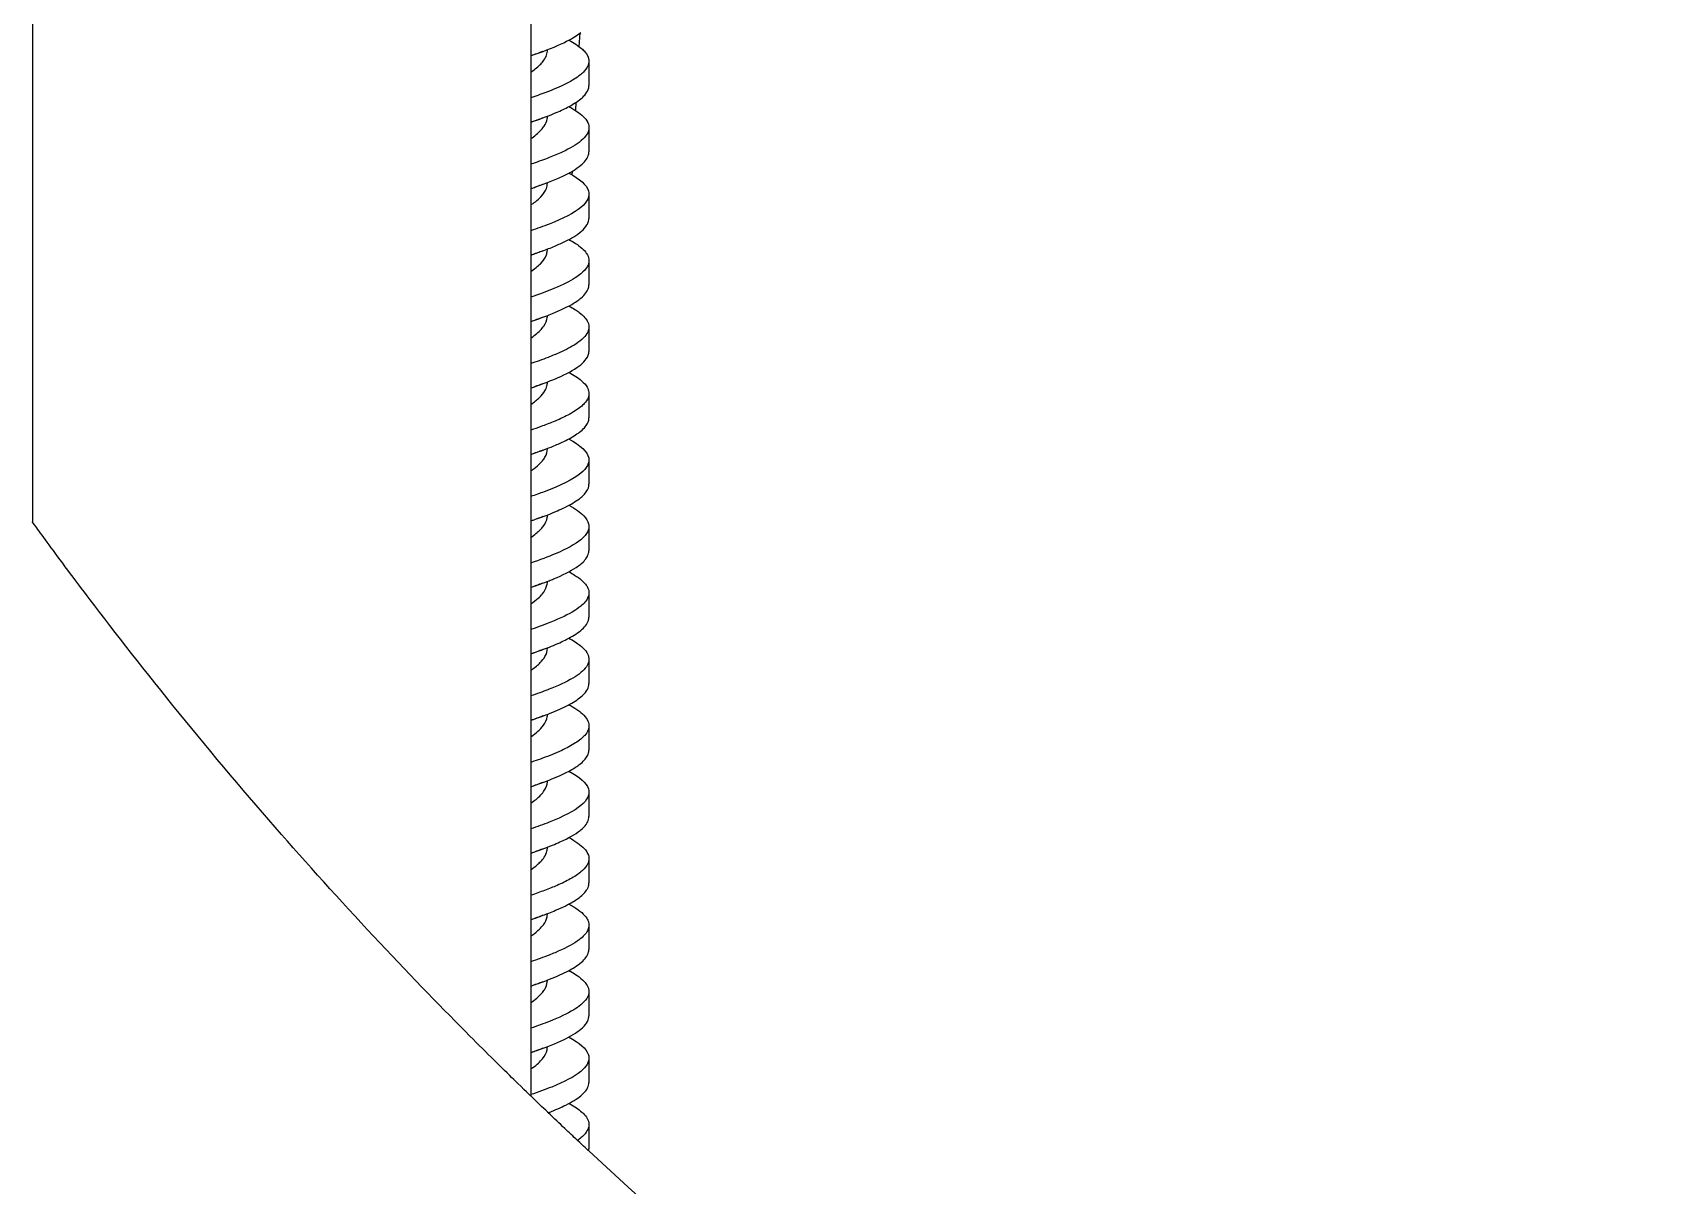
# Model space of a CAD drawing. Header units: millimetres. Extents: x 129 to 6329, y 33 to 3553.
# Drawn here: x 5298.2 to 5493.2, y 818.6 to 957.4 of the extents above; entities that cross this region are included whole.
import ezdxf

# ---------------------------------------------------------------- set-up
doc = ezdxf.new("R2010")
doc.units = ezdxf.units.MM
doc.layers.add('vistasIsometricas', color=255, linetype='Continuous')

msp = doc.modelspace()

# ---------------------------------------------------------------- linework, layer by layer
at = {"layer": 'vistasIsometricas', "extrusion": (0, 1, 0)}
for p, q in [((5298.236, 1292.299), (5298.236, 898.523)), ((5358.236, 1292.299), (5358.236, 829.409)), ((5364.08, 955.724), (5364.171, 957.375)), ((5360.236, 955.318), (5360.236, 955.358)), ((5365.236, 953.978), (5365.236, 951.05)), ((5363.652, 948.025), (5363.708, 949.04)), ((5360.236, 947.318), (5360.236, 947.358)), ((5365.236, 945.978), (5365.236, 943.05)), ((5363.416, 943.782), (5363.416, 943.782)), ((5363.222, 940.29), (5363.248, 940.753)), ((5360.236, 939.318), (5360.236, 939.358)), ((5365.236, 937.978), (5365.236, 935.05)), ((5360.236, 931.318), (5360.236, 931.358)), ((5365.236, 929.978), (5365.236, 927.05)), ((5362.499, 927.274), (5362.499, 927.274)), ((5360.236, 923.318), (5360.236, 923.358)), ((5365.236, 921.978), (5365.236, 919.05)), ((5360.236, 915.318), (5360.236, 915.358)), ((5365.236, 913.978), (5365.236, 911.05)), ((5361.586, 910.843), (5361.586, 910.843)), ((5360.236, 907.318), (5360.236, 907.358)), ((5365.236, 905.978), (5365.236, 903.05)), ((5361.131, 902.646), (5361.131, 902.646)), ((5360.236, 899.318), (5360.236, 899.358)), ((5365.236, 897.965), (5365.236, 895.05)), ((5360.236, 891.318), (5360.236, 891.358)), ((5365.236, 889.978), (5365.236, 887.05)), ((5360.236, 883.318), (5360.236, 883.358)), ((5365.236, 881.978), (5365.236, 879.05)), ((5359.768, 878.109), (5359.768, 878.109)), ((5360.236, 875.318), (5360.236, 875.358)), ((5365.236, 873.978), (5365.236, 871.05)), ((5360.236, 867.318), (5360.236, 867.358)), ((5365.236, 865.978), (5365.236, 863.05)), ((5360.236, 859.318), (5360.236, 859.358)), ((5365.236, 857.978), (5365.236, 855.05)), ((5360.236, 851.318), (5360.236, 851.358)), ((5365.236, 849.978), (5365.236, 847.05)), ((5360.236, 843.318), (5360.236, 843.358)), ((5365.236, 841.978), (5365.236, 839.05)), ((5360.236, 835.318), (5360.236, 835.358)), ((5365.236, 833.978), (5365.236, 831.05)), ((5365.236, 825.966), (5365.236, 823.05))]:
    msp.add_line(p, q, dxfattribs=at)
at = {"layer": 'vistasIsometricas', "extrusion": (-2e-16, 0, -1)}
msp.add_arc((-5718.436, 1202.709), 518.746, 226.12532, 312.91548, dxfattribs=at)
at = {"layer": 'vistasIsometricas'}
for points, knots in [([(5358.236, 954.641), (5358.585, 954.758), (5358.925, 954.876), (5359.255, 954.994), (5360.522, 955.447), (5361.641, 955.908), (5362.555, 956.374), (5363.248, 956.728), (5363.822, 957.085), (5364.259, 957.446)], [0.1953938819, 0.1953938819, 0.1953938819, 0.1953938819, 0.1956478944, 0.1956478944, 0.1956478944, 0.1966240007, 0.1966240007, 0.1966240007, 0.1973636948, 0.1973636948, 0.1973636948, 0.1973636948]), ([(5362.822, 956.514), (5363.447, 956.179), (5363.956, 955.845), (5364.498, 955.376), (5364.633, 955.243), (5365.046, 954.762), (5365.209, 954.416), (5365.24, 953.969), (5365.235, 953.87), (5365.166, 953.433), (5364.981, 953.096), (5364.537, 952.616), (5364.383, 952.474), (5363.777, 951.985), (5363.215, 951.638), (5362.33, 951.188), (5362.118, 951.086), (5361.149, 950.638), (5360.29, 950.294), (5359.024, 949.839), (5358.706, 949.728), (5358.331, 949.601), (5358.284, 949.585), (5358.236, 949.569)], [19.04442261, 19.04442261, 19.04442261, 19.04442261, 19.14592345, 19.14592345, 19.18633794, 19.18633794, 19.29154353, 19.29154353, 19.32160992, 19.32160992, 19.42396682, 19.42396682, 19.46694003, 19.46694003, 19.57225482, 19.57225482, 19.60333069, 19.60333069, 19.70786702, 19.70786702, 19.74143172, 19.74143172, 19.74631495, 19.74631495, 19.74631495, 19.74631495]), ([(5358.236, 952.651), (5358.255, 952.665), (5358.275, 952.678), (5358.527, 952.852), (5358.739, 953.013), (5359.303, 953.483), (5359.598, 953.792), (5359.954, 954.307), (5360.061, 954.511), (5360.201, 954.917), (5360.236, 955.117), (5360.236, 955.318)], [-9.42030242, -9.42030242, -9.42030242, -9.42030242, -9.41717316, -9.41717316, -9.37980014, -9.37980014, -9.30770037, -9.30770037, -9.26005741, -9.26005741, -9.21333709, -9.21333709, -9.21333709, -9.21333709]), ([(5358.236, 946.641), (5358.352, 946.68), (5358.467, 946.719), (5359.587, 947.103), (5360.5, 947.447), (5361.591, 947.915), (5361.863, 948.037), (5362.375, 948.281), (5362.615, 948.403), (5363.491, 948.874), (5364.016, 949.223), (5364.568, 949.718), (5364.705, 949.862), (5365.022, 950.26), (5365.151, 950.514), (5365.226, 950.862), (5365.236, 950.956), (5365.236, 951.05)], [1.33852296, 1.33852296, 1.33852296, 1.33852296, 1.35035253, 1.35035253, 1.45493834, 1.45493834, 1.49213374, 1.49213374, 1.52890846, 1.52890846, 1.63502712, 1.63502712, 1.67867703, 1.67867703, 1.75571507, 1.75571507, 1.78413961, 1.78413961, 1.78413961, 1.78413961]), ([(5362.822, 948.514), (5362.901, 948.472), (5362.978, 948.43), (5363.053, 948.388), (5363.766, 947.986), (5364.314, 947.585), (5364.681, 947.184), (5364.926, 946.916), (5365.091, 946.649), (5365.173, 946.381), (5365.233, 946.188), (5365.25, 945.995), (5365.224, 945.803), (5365.162, 945.342), (5364.855, 944.882), (5364.314, 944.421), (5364.296, 944.406), (5364.278, 944.39), (5364.259, 944.375)], [0.8109896743, 0.8109896743, 0.8109896743, 0.8109896743, 0.8110808242, 0.8110808242, 0.8110808242, 0.8119476711, 0.8119476711, 0.8119476711, 0.8125259122, 0.8125259122, 0.8125259122, 0.812942565, 0.812942565, 0.812942565, 0.8139374375, 0.8139374375, 0.8139374375, 0.8139710002, 0.8139710002, 0.8139710002, 0.8139710002]), ([(5358.236, 944.651), (5358.291, 944.689), (5358.346, 944.727), (5358.864, 945.095), (5359.245, 945.424), (5359.657, 945.889), (5359.761, 946.023), (5360.044, 946.451), (5360.166, 946.744), (5360.228, 947.13), (5360.236, 947.224), (5360.236, 947.318)], [-11.28816067, -11.28816067, -11.28816067, -11.28816067, -11.27935695, -11.27935695, -11.2025931, -11.2025931, -11.17118136, -11.17118136, -11.10301877, -11.10301877, -11.08119494, -11.08119494, -11.08119494, -11.08119494]), ([(5364.259, 944.375), (5363.721, 943.93), (5362.966, 943.485), (5362.019, 943.04), (5361.542, 942.816), (5361.017, 942.593), (5360.448, 942.369), (5359.847, 942.133), (5359.197, 941.896), (5358.504, 941.66), (5358.415, 941.63), (5358.326, 941.599), (5358.236, 941.569)], [0.8139710002, 0.8139710002, 0.8139710002, 0.8139710002, 0.8149323099, 0.8149323099, 0.8149323099, 0.8154160884, 0.8154160884, 0.8154160884, 0.8159272069, 0.8159272069, 0.8159272069, 0.8159926562, 0.8159926562, 0.8159926562, 0.8159926562]), ([(5364.259, 941.446), (5364.728, 941.835), (5365.032, 942.223), (5365.162, 942.612), (5365.211, 942.758), (5365.236, 942.904), (5365.236, 943.05)], [0.1840256609, 0.1840256609, 0.1840256609, 0.1840256609, 0.1848644355, 0.1848644355, 0.1848644355, 0.1851792097, 0.1851792097, 0.1851792097, 0.1851792097]), ([(5358.236, 938.641), (5358.431, 938.707), (5358.624, 938.772), (5360.071, 939.276), (5361.176, 939.711), (5363.009, 940.582), (5363.736, 941.013), (5364.259, 941.446)], [2.95994776, 2.95994776, 2.95994776, 2.95994776, 2.9798597, 2.9798597, 3.11255953, 3.11255953, 3.24376617, 3.24376617, 3.24376617, 3.24376617]), ([(5362.82, 940.514), (5364.142, 939.803), (5364.954, 939.092), (5365.174, 938.381), (5365.38, 937.713), (5365.067, 937.044), (5364.259, 936.375)], [0.8167700243, 0.8167700243, 0.8167700243, 0.8167700243, 0.8183062517, 0.8183062517, 0.8183062517, 0.8197513356, 0.8197513356, 0.8197513356, 0.8197513356]), ([(5358.236, 936.651), (5358.435, 936.787), (5358.62, 936.923), (5359.046, 937.261), (5359.268, 937.463), (5359.765, 937.995), (5359.983, 938.324), (5360.193, 938.875), (5360.236, 939.096), (5360.236, 939.318)], [-11.82983982, -11.82983982, -11.82983982, -11.82983982, -11.79818714, -11.79818714, -11.7511685, -11.7511685, -11.67444592, -11.67444592, -11.62285524, -11.62285524, -11.62285524, -11.62285524]), ([(5364.259, 936.375), (5363.451, 935.706), (5362.148, 935.037), (5360.448, 934.369), (5359.77, 934.103), (5359.027, 933.836), (5358.231, 933.569)], [0.8197513356, 0.8197513356, 0.8197513356, 0.8197513356, 0.8211964206, 0.8211964206, 0.8211964206, 0.8217729342, 0.8217729342, 0.8217729342, 0.8217729342]), ([(5358.236, 930.641), (5358.704, 930.798), (5359.154, 930.955), (5360.133, 931.314), (5360.648, 931.515), (5361.586, 931.91), (5362.011, 932.103), (5362.769, 932.48), (5363.104, 932.663), (5363.763, 933.065), (5364.07, 933.284), (5364.621, 933.755), (5364.845, 934.008), (5365.091, 934.415), (5365.157, 934.57), (5365.222, 934.833), (5365.236, 934.942), (5365.236, 935.05)], [1.33861332, 1.33861332, 1.33861332, 1.33861332, 1.38634405, 1.38634405, 1.44733829, 1.44733829, 1.5059417, 1.5059417, 1.56157694, 1.56157694, 1.62779586, 1.62779586, 1.70442029, 1.70442029, 1.75126386, 1.75126386, 1.78415922, 1.78415922, 1.78415922, 1.78415922]), ([(5362.822, 932.514), (5363.115, 932.357), (5363.384, 932.199), (5363.628, 932.041), (5364.213, 931.66), (5364.653, 931.274), (5364.923, 930.883), (5364.974, 930.809), (5365.019, 930.734), (5365.058, 930.659), (5365.294, 930.206), (5365.298, 929.746), (5365.048, 929.278), (5364.889, 928.98), (5364.626, 928.679), (5364.259, 928.375)], [0.8248633839, 0.8248633839, 0.8248633839, 0.8248633839, 0.8252103665, 0.8252103665, 0.8252103665, 0.8260415255, 0.8260415255, 0.8260415255, 0.8261992974, 0.8261992974, 0.8261992974, 0.8271560953, 0.8271560953, 0.8271560953, 0.8277658891, 0.8277658891, 0.8277658891, 0.8277658891]), ([(5358.236, 928.651), (5358.702, 928.969), (5359.091, 929.286), (5359.74, 929.957), (5359.979, 930.308), (5360.171, 930.817), (5360.209, 930.974), (5360.232, 931.193), (5360.236, 931.255), (5360.236, 931.318)], [-12.53311076, -12.53311076, -12.53311076, -12.53311076, -12.45911576, -12.45911576, -12.37709365, -12.37709365, -12.34062315, -12.34062315, -12.32610178, -12.32610178, -12.32610178, -12.32610178]), ([(5364.259, 928.375), (5364.067, 928.216), (5363.847, 928.057), (5363.599, 927.897), (5362.936, 927.469), (5362.071, 927.037), (5361.015, 926.598), (5360.949, 926.571), (5360.883, 926.543), (5360.815, 926.516), (5360.047, 926.203), (5359.184, 925.888), (5358.236, 925.569)], [0.827765891, 0.827765891, 0.827765891, 0.827765891, 0.8280837066, 0.8280837066, 0.8280837066, 0.8289317074, 0.8289317074, 0.8289317074, 0.8289846334, 0.8289846334, 0.8289846334, 0.8295883292, 0.8295883292, 0.8295883292, 0.8295883292]), ([(5364.258, 925.446), (5364.517, 925.66), (5364.725, 925.874), (5364.882, 926.087), (5365.117, 926.408), (5365.235, 926.729), (5365.235, 927.05)], [0.1723524857, 0.1723524857, 0.1723524857, 0.1723524857, 0.1728142501, 0.1728142501, 0.1728142501, 0.1735074587, 0.1735074587, 0.1735074587, 0.1735074587]), ([(5358.236, 922.641), (5358.915, 922.869), (5359.556, 923.097), (5360.151, 923.325), (5360.251, 923.364), (5360.35, 923.402), (5360.448, 923.441), (5361.52, 923.862), (5362.436, 924.284), (5363.168, 924.706), (5363.596, 924.953), (5363.96, 925.2), (5364.258, 925.446)], [0.1703310412, 0.1703310412, 0.1703310412, 0.1703310412, 0.1708244775, 0.1708244775, 0.1708244775, 0.1709073968, 0.1709073968, 0.1709073968, 0.1718193567, 0.1718193567, 0.1718193567, 0.1723524857, 0.1723524857, 0.1723524857, 0.1723524857]), ([(5362.822, 924.514), (5363.086, 924.372), (5363.33, 924.231), (5363.735, 923.973), (5363.902, 923.858), (5364.511, 923.398), (5364.838, 923.055), (5365.087, 922.61), (5365.132, 922.508), (5365.28, 922.059), (5365.255, 921.712), (5364.867, 920.886), (5364.382, 920.409), (5363.126, 919.587), (5362.478, 919.244), (5361.286, 918.707), (5360.821, 918.514), (5359.975, 918.185), (5359.611, 918.049), (5358.911, 917.799), (5358.578, 917.684), (5358.236, 917.569)], [1.20385992, 1.20385992, 1.20385992, 1.20385992, 1.24685677, 1.24685677, 1.28183278, 1.28183278, 1.38604729, 1.38604729, 1.41682807, 1.41682807, 1.52215407, 1.52215407, 1.66716908, 1.66716908, 1.77128654, 1.77128654, 1.82999823, 1.82999823, 1.87101824, 1.87101824, 1.90591743, 1.90591743, 1.90591743, 1.90591743]), ([(5358.236, 920.651), (5358.435, 920.788), (5358.621, 920.924), (5359.221, 921.401), (5359.559, 921.741), (5360.048, 922.436), (5360.191, 922.789), (5360.233, 923.201), (5360.236, 923.26), (5360.236, 923.318)], [-11.91054235, -11.91054235, -11.91054235, -11.91054235, -11.87881636, -11.87881636, -11.79944752, -11.79944752, -11.71708835, -11.71708835, -11.70352598, -11.70352598, -11.70352598, -11.70352598]), ([(5358.236, 914.641), (5358.525, 914.738), (5358.808, 914.835), (5360.116, 915.298), (5361.04, 915.663), (5362.872, 916.501), (5363.686, 916.973), (5364.539, 917.678), (5364.76, 917.91), (5365.13, 918.445), (5365.236, 918.747), (5365.236, 919.05)], [1.33815106, 1.33815106, 1.33815106, 1.33815106, 1.36764957, 1.36764957, 1.47845494, 1.47845494, 1.62193122, 1.62193122, 1.69221899, 1.69221899, 1.78398221, 1.78398221, 1.78398221, 1.78398221]), ([(5362.822, 916.514), (5363.436, 916.185), (5363.947, 915.852), (5364.337, 915.516), (5364.641, 915.254), (5364.872, 914.989), (5365.024, 914.722), (5365.134, 914.528), (5365.203, 914.332), (5365.226, 914.135), (5365.281, 913.68), (5365.097, 913.219), (5364.664, 912.753), (5364.547, 912.627), (5364.412, 912.501), (5364.259, 912.375)], [0.8358040423, 0.8358040423, 0.8358040423, 0.8358040423, 0.8365402954, 0.8365402954, 0.8365402954, 0.8371157795, 0.8371157795, 0.8371157795, 0.8375365668, 0.8375365668, 0.8375365668, 0.8385082529, 0.8385082529, 0.8385082529, 0.8387706471, 0.8387706471, 0.8387706471, 0.8387706471]), ([(5358.236, 912.651), (5358.648, 912.933), (5359.001, 913.214), (5359.558, 913.756), (5359.771, 914.017), (5360.046, 914.481), (5360.132, 914.683), (5360.218, 915.03), (5360.236, 915.174), (5360.236, 915.318)], [-13.77853115, -13.77853115, -13.77853115, -13.77853115, -13.71301494, -13.71301494, -13.65223959, -13.65223959, -13.60505036, -13.60505036, -13.57155655, -13.57155655, -13.57155655, -13.57155655]), ([(5364.259, 912.375), (5363.858, 912.043), (5363.334, 911.709), (5362.69, 911.372), (5362.175, 911.103), (5361.583, 910.832), (5360.92, 910.559), (5360.463, 910.371), (5359.971, 910.182), (5359.448, 909.992), (5359.061, 909.851), (5358.657, 909.71), (5358.236, 909.569)], [0.8387706491, 0.8387706491, 0.8387706491, 0.8387706491, 0.8394571234, 0.8394571234, 0.8394571234, 0.8400059546, 0.8400059546, 0.8400059546, 0.8403847057, 0.8403847057, 0.8403847057, 0.8406646421, 0.8406646421, 0.8406646421, 0.8406646421]), ([(5364.259, 909.446), (5364.69, 909.803), (5364.981, 910.159), (5365.199, 910.694), (5365.236, 910.872), (5365.236, 911.05)], [0.00002169, 0.00002169, 0.00002169, 0.00002169, 0.10813422, 0.10813422, 0.16207019, 0.16207019, 0.16207019, 0.16207019]), ([(5358.236, 906.641), (5359.119, 906.938), (5359.935, 907.234), (5361.156, 907.724), (5361.604, 907.917), (5362.312, 908.25), (5362.59, 908.389), (5363.416, 908.834), (5363.888, 909.14), (5364.259, 909.446)], [2.96061197, 2.96061197, 2.96061197, 2.96061197, 3.05059846, 3.05059846, 3.10922367, 3.10922367, 3.15136394, 3.15136394, 3.24419824, 3.24419824, 3.24419824, 3.24419824]), ([(5362.794, 908.514), (5364.229, 907.743), (5365.065, 906.982), (5365.211, 906.231), (5365.333, 905.605), (5364.998, 904.986), (5364.259, 904.374)], [0.8388144566, 0.8388144566, 0.8388144566, 0.8388144566, 0.8403649224, 0.8403649224, 0.8403649224, 0.8416581947, 0.8416581947, 0.8416581947, 0.8416581947]), ([(5358.236, 904.651), (5358.436, 904.788), (5358.622, 904.924), (5359.13, 905.328), (5359.41, 905.595), (5359.754, 906.012), (5359.858, 906.16), (5360.138, 906.646), (5360.236, 906.981), (5360.236, 907.318)], [-14.3197601, -14.3197601, -14.3197601, -14.3197601, -14.28800224, -14.28800224, -14.22571075, -14.22571075, -14.19110611, -14.19110611, -14.11277543, -14.11277543, -14.11277543, -14.11277543]), ([(5364.259, 904.374), (5363.346, 903.619), (5361.815, 902.874), (5359.854, 902.141), (5359.342, 901.95), (5358.801, 901.759), (5358.236, 901.569)], [0.8416581947, 0.8416581947, 0.8416581947, 0.8416581947, 0.8432551026, 0.8432551026, 0.8432551026, 0.8436721174, 0.8436721174, 0.8436721174, 0.8436721174]), ([(5358.236, 898.641), (5358.428, 898.705), (5358.617, 898.77), (5359.776, 899.173), (5360.658, 899.51), (5361.755, 899.988), (5362.056, 900.127), (5363.044, 900.613), (5363.629, 900.96), (5364.216, 901.408), (5364.337, 901.509), (5364.819, 901.952), (5365.062, 902.294), (5365.209, 902.758), (5365.23, 902.879), (5365.235, 903.016), (5365.236, 903.033), (5365.236, 903.05)], [1.33833113, 1.33833113, 1.33833113, 1.33833113, 1.35790852, 1.35790852, 1.46044835, 1.46044835, 1.50262693, 1.50262693, 1.60795612, 1.60795612, 1.63843896, 1.63843896, 1.74226671, 1.74226671, 1.77888997, 1.77888997, 1.78398973, 1.78398973, 1.78398973, 1.78398973]), ([(5358.236, 896.651), (5358.689, 896.96), (5359.069, 897.269), (5359.505, 897.712), (5359.622, 897.847), (5359.997, 898.339), (5360.161, 898.696), (5360.229, 899.142), (5360.236, 899.23), (5360.236, 899.318)], [-15.02285885, -15.02285885, -15.02285885, -15.02285885, -14.95090093, -14.95090093, -14.919614, -14.919614, -14.83634867, -14.83634867, -14.81585451, -14.81585451, -14.81585451, -14.81585451]), ([(5362.823, 900.514), (5363.594, 900.1), (5364.212, 899.676), (5364.628, 899.241), (5364.922, 898.934), (5365.116, 898.622), (5365.195, 898.305), (5365.351, 897.682), (5365.061, 897.039), (5364.259, 896.375)], [0.8511298973, 0.8511298973, 0.8511298973, 0.8511298973, 0.8518675662, 0.8518675662, 0.8518675662, 0.8523870549, 0.8523870549, 0.8523870549, 0.8534066963, 0.8534066963, 0.8534066963, 0.8534066963]), ([(5358.236, 829.409), (5358.236, 829.409), (5357.51, 830.105), (5354.855, 832.696), (5352.935, 834.586), (5347.827, 839.714), (5344.017, 843.625), (5336.083, 852.085), (5331.96, 856.638), (5324.194, 865.503), (5319.902, 870.582), (5311.902, 880.424), (5308.188, 885.19), (5303.335, 891.586), (5301.538, 894.005), (5299.623, 896.614), (5299.111, 897.317), (5298.417, 898.272), (5298.236, 898.523), (5298.236, 898.523)], [2.8938232, 2.8938232, 2.8938232, 2.8938232, 3.1705674, 3.1705674, 3.4473117, 3.4473117, 3.8711748, 3.8711748, 4.295038, 4.295038, 4.7550931, 4.7550931, 5.2151482, 5.2151482, 5.4988639, 5.4988639, 5.6407217, 5.6407217, 5.7825795, 5.7825795, 5.7825795, 5.7825795]), ([(5364.259, 896.375), (5363.589, 895.821), (5362.563, 895.252), (5361.187, 894.67), (5360.332, 894.308), (5359.334, 893.941), (5358.218, 893.569)], [0.8534066963, 0.8534066963, 0.8534066963, 0.8534066963, 0.8542575857, 0.8542575857, 0.8542575857, 0.8547857068, 0.8547857068, 0.8547857068, 0.8547857068]), ([(5364.259, 893.446), (5364.65, 893.771), (5364.927, 894.095), (5365.084, 894.419), (5365.185, 894.63), (5365.236, 894.84), (5365.235, 895.05)], [0.1492310969, 0.1492310969, 0.1492310969, 0.1492310969, 0.1499319162, 0.1499319162, 0.1499319162, 0.1503859761, 0.1503859761, 0.1503859761, 0.1503859761]), ([(5358.236, 890.641), (5359.029, 890.907), (5359.77, 891.174), (5360.448, 891.441), (5360.632, 891.513), (5360.811, 891.585), (5360.985, 891.657), (5362.096, 892.118), (5363.014, 892.578), (5363.705, 893.038), (5363.91, 893.174), (5364.094, 893.31), (5364.259, 893.446)], [0.1472094987, 0.1472094987, 0.1472094987, 0.1472094987, 0.1477860087, 0.1477860087, 0.1477860087, 0.1479421556, 0.1479421556, 0.1479421556, 0.1489370265, 0.1489370265, 0.1489370265, 0.1492310942, 0.1492310942, 0.1492310942, 0.1492310942]), ([(5358.236, 888.651), (5358.58, 888.886), (5358.882, 889.121), (5359.319, 889.516), (5359.475, 889.677), (5359.869, 890.147), (5360.049, 890.455), (5360.206, 890.949), (5360.236, 891.133), (5360.236, 891.318)], [-14.4007682, -14.4007682, -14.4007682, -14.4007682, -14.34608237, -14.34608237, -14.30864641, -14.30864641, -14.23675712, -14.23675712, -14.19377075, -14.19377075, -14.19377075, -14.19377075]), ([(5362.822, 892.514), (5363.072, 892.38), (5363.305, 892.246), (5363.519, 892.11), (5364.158, 891.708), (5364.635, 891.299), (5364.922, 890.884), (5364.958, 890.833), (5364.99, 890.781), (5365.02, 890.729), (5365.28, 890.276), (5365.309, 889.816), (5365.084, 889.348), (5364.929, 889.027), (5364.655, 888.702), (5364.259, 888.375)], [0.8537696481, 0.8537696481, 0.8537696481, 0.8537696481, 0.8540657299, 0.8540657299, 0.8540657299, 0.8549466911, 0.8549466911, 0.8549466911, 0.8550562122, 0.8550562122, 0.8550562122, 0.8560143614, 0.8560143614, 0.8560143614, 0.856671537, 0.856671537, 0.856671537, 0.856671537]), ([(5364.259, 888.375), (5363.691, 887.905), (5362.885, 887.437), (5360.846, 886.501), (5359.626, 886.036), (5358.236, 885.569)], [0.00001862, 0.00001862, 0.00001862, 0.00001862, 0.14233336, 0.14233336, 0.28393066, 0.28393066, 0.28393066, 0.28393066]), ([(5358.236, 882.641), (5358.403, 882.697), (5358.567, 882.753), (5359.443, 883.056), (5360.109, 883.302), (5361.42, 883.831), (5362.046, 884.113), (5362.902, 884.553), (5363.184, 884.711), (5363.753, 885.061), (5364.026, 885.254), (5364.493, 885.64), (5364.686, 885.833), (5364.995, 886.231), (5365.107, 886.434), (5365.214, 886.775), (5365.236, 886.913), (5365.236, 887.05)], [1.33836598, 1.33836598, 1.33836598, 1.33836598, 1.35535195, 1.35535195, 1.43023515, 1.43023515, 1.51564016, 1.51564016, 1.56356512, 1.56356512, 1.62192265, 1.62192265, 1.68056788, 1.68056788, 1.74226763, 1.74226763, 1.78390835, 1.78390835, 1.78390835, 1.78390835]), ([(5358.236, 880.651), (5358.272, 880.676), (5358.308, 880.701), (5358.752, 881.012), (5359.099, 881.298), (5359.614, 881.824), (5359.802, 882.064), (5360.137, 882.642), (5360.236, 882.98), (5360.236, 883.318)], [-16.26878685, -16.26878685, -16.26878685, -16.26878685, -16.26304041, -16.26304041, -16.19640395, -16.19640395, -16.14051146, -16.14051146, -16.06179569, -16.06179569, -16.06179569, -16.06179569]), ([(5362.822, 884.514), (5362.954, 884.443), (5363.08, 884.373), (5363.202, 884.302), (5363.463, 884.151), (5363.699, 883.999), (5363.911, 883.848), (5364.558, 883.387), (5364.972, 882.926), (5365.144, 882.467), (5365.161, 882.422), (5365.176, 882.377), (5365.188, 882.331), (5365.3, 881.915), (5365.213, 881.5), (5364.931, 881.085), (5364.77, 880.848), (5364.545, 880.611), (5364.259, 880.375)], [0.8569123764, 0.8569123764, 0.8569123764, 0.8569123764, 0.8570624885, 0.8570624885, 0.8570624885, 0.8573845146, 0.8573845146, 0.8573845146, 0.8583674046, 0.8583674046, 0.8583674046, 0.8584640522, 0.8584640522, 0.8584640522, 0.8593553148, 0.8593553148, 0.8593553148, 0.8598656158, 0.8598656158, 0.8598656158, 0.8598656158]), ([(5364.259, 880.375), (5363.988, 880.151), (5363.663, 879.927), (5363.287, 879.704), (5362.509, 879.243), (5361.511, 878.782), (5360.332, 878.323), (5360.323, 878.32), (5360.313, 878.316), (5360.304, 878.313), (5359.665, 878.065), (5358.973, 877.817), (5358.236, 877.569)], [0.8598656165, 0.8598656165, 0.8598656165, 0.8598656165, 0.8603483334, 0.8603483334, 0.8603483334, 0.8613465034, 0.8613465034, 0.8613465034, 0.8613542294, 0.8613542294, 0.8613542294, 0.861894224, 0.861894224, 0.861894224, 0.861894224]), ([(5358.236, 874.641), (5359.083, 874.925), (5359.868, 875.209), (5361.394, 875.817), (5362.111, 876.139), (5363.348, 876.79), (5363.862, 877.118), (5364.259, 877.446)], [4.58240444, 4.58240444, 4.58240444, 4.58240444, 4.66883877, 4.66883877, 4.76664569, 4.76664569, 4.86616337, 4.86616337, 4.86616337, 4.86616337]), ([(5364.259, 877.446), (5364.552, 877.689), (5364.781, 877.931), (5365.1, 878.409), (5365.194, 878.644), (5365.232, 878.936), (5365.236, 878.993), (5365.236, 879.05)], [0.00002111, 0.00002111, 0.00002111, 0.00002111, 0.07352286, 0.07352286, 0.14473057, 0.14473057, 0.16201546, 0.16201546, 0.16201546, 0.16201546]), ([(5358.236, 872.651), (5358.275, 872.678), (5358.313, 872.705), (5358.606, 872.91), (5358.837, 873.089), (5359.335, 873.522), (5359.576, 873.777), (5360.013, 874.375), (5360.165, 874.716), (5360.229, 875.145), (5360.236, 875.231), (5360.236, 875.318)], [-16.80972189, -16.80972189, -16.80972189, -16.80972189, -16.80354791, -16.80354791, -16.76192788, -16.76192788, -16.70254881, -16.70254881, -16.62290311, -16.62290311, -16.60276672, -16.60276672, -16.60276672, -16.60276672]), ([(5362.822, 876.514), (5363.176, 876.324), (5363.491, 876.136), (5363.767, 875.949), (5363.945, 875.827), (5364.108, 875.706), (5364.254, 875.586), (5364.82, 875.118), (5365.137, 874.658), (5365.216, 874.204), (5365.221, 874.178), (5365.224, 874.151), (5365.227, 874.125), (5365.277, 873.684), (5365.102, 873.25), (5364.727, 872.823), (5364.595, 872.673), (5364.438, 872.523), (5364.259, 872.375)], [0.8607239353, 0.8607239353, 0.8607239353, 0.8607239353, 0.8610577153, 0.8610577153, 0.8610577153, 0.8612738289, 0.8612738289, 0.8612738289, 0.8621127091, 0.8621127091, 0.8621127091, 0.8621617582, 0.8621617582, 0.8621617582, 0.8629784925, 0.8629784925, 0.8629784925, 0.8632658011, 0.8632658011, 0.8632658011, 0.8632658011]), ([(5364.259, 872.375), (5363.878, 872.06), (5363.394, 871.749), (5362.821, 871.442), (5362.553, 871.298), (5362.265, 871.155), (5361.96, 871.013), (5361.269, 870.691), (5360.489, 870.374), (5359.639, 870.061), (5359.309, 869.94), (5358.968, 869.819), (5358.619, 869.699), (5358.492, 869.656), (5358.365, 869.612), (5358.236, 869.569)], [0.8632658017, 0.8632658017, 0.8632658017, 0.8632658017, 0.863873953, 0.863873953, 0.863873953, 0.864158866, 0.864158866, 0.864158866, 0.8648023594, 0.8648023594, 0.8648023594, 0.8650519309, 0.8650519309, 0.8650519309, 0.8651421358, 0.8651421358, 0.8651421358, 0.8651421358]), ([(5358.236, 866.641), (5358.53, 866.74), (5358.816, 866.838), (5360.053, 867.276), (5360.916, 867.614), (5361.906, 868.058), (5362.128, 868.162), (5362.637, 868.413), (5362.914, 868.559), (5363.596, 868.953), (5363.961, 869.2), (5364.664, 869.782), (5364.946, 870.117), (5365.174, 870.617), (5365.219, 870.781), (5365.234, 870.981), (5365.236, 871.015), (5365.236, 871.05)], [1.33836942, 1.33836942, 1.33836942, 1.33836942, 1.36829537, 1.36829537, 1.47110742, 1.47110742, 1.50268307, 1.50268307, 1.54715619, 1.54715619, 1.62195056, 1.62195056, 1.72356575, 1.72356575, 1.77347093, 1.77347093, 1.78396828, 1.78396828, 1.78396828, 1.78396828]), ([(5362.82, 868.514), (5364.142, 867.803), (5364.954, 867.092), (5365.174, 866.381), (5365.38, 865.712), (5365.067, 865.043), (5364.259, 864.375)], [0.8687930376, 0.8687930376, 0.8687930376, 0.8687930376, 0.8703294064, 0.8703294064, 0.8703294064, 0.8717744913, 0.8717744913, 0.8717744913, 0.8717744913]), ([(5358.236, 864.651), (5358.465, 864.808), (5358.676, 864.964), (5359.301, 865.474), (5359.635, 865.827), (5360.088, 866.524), (5360.211, 866.866), (5360.235, 867.246), (5360.236, 867.282), (5360.236, 867.318)], [-17.51273667, -17.51273667, -17.51273667, -17.51273667, -17.47632512, -17.47632512, -17.39404582, -17.39404582, -17.31412775, -17.31412775, -17.30572572, -17.30572572, -17.30572572, -17.30572572]), ([(5364.259, 864.375), (5363.451, 863.706), (5362.148, 863.037), (5360.448, 862.369), (5359.77, 862.102), (5359.027, 861.836), (5358.231, 861.569)], [0.8717744913, 0.8717744913, 0.8717744913, 0.8717744913, 0.873219577, 0.873219577, 0.873219577, 0.8737960906, 0.8737960906, 0.8737960906, 0.8737960906]), ([(5364.259, 861.446), (5364.789, 861.885), (5365.103, 862.32), (5365.202, 862.752), (5365.224, 862.851), (5365.236, 862.951), (5365.236, 863.05)], [0.1248455118, 0.1248455118, 0.1248455118, 0.1248455118, 0.1257713592, 0.1257713592, 0.1257713592, 0.1259853177, 0.1259853177, 0.1259853177, 0.1259853177]), ([(5358.236, 858.641), (5359.188, 858.961), (5360.057, 859.279), (5360.832, 859.595), (5361.156, 859.726), (5361.463, 859.858), (5361.752, 859.989), (5362.778, 860.453), (5363.588, 860.914), (5364.165, 861.37), (5364.197, 861.396), (5364.228, 861.421), (5364.259, 861.446)], [0.122906877, 0.122906877, 0.122906877, 0.122906877, 0.123558457, 0.123558457, 0.123558457, 0.1238302604, 0.1238302604, 0.1238302604, 0.1247920116, 0.1247920116, 0.1247920116, 0.1248455118, 0.1248455118, 0.1248455118, 0.1248455118]), ([(5362.822, 860.514), (5363.236, 860.292), (5363.6, 860.07), (5364.202, 859.641), (5364.446, 859.434), (5364.9, 858.954), (5365.075, 858.681), (5365.229, 858.213), (5365.25, 858.018), (5365.2, 857.598), (5365.115, 857.373), (5364.809, 856.89), (5364.571, 856.633), (5364.259, 856.375)], [2.82560321, 2.82560321, 2.82560321, 2.82560321, 2.89290501, 2.89290501, 2.95568268, 2.95568268, 3.03832249, 3.03832249, 3.09749132, 3.09749132, 3.16562854, 3.16562854, 3.2438007, 3.2438007, 3.2438007, 3.2438007]), ([(5358.236, 856.651), (5358.525, 856.849), (5358.785, 857.046), (5359.171, 857.378), (5359.313, 857.513), (5359.595, 857.812), (5359.728, 857.976), (5360.006, 858.39), (5360.122, 858.64), (5360.218, 859.034), (5360.236, 859.176), (5360.236, 859.318)], [-16.89087458, -16.89087458, -16.89087458, -16.89087458, -16.84490777, -16.84490777, -16.81353482, -16.81353482, -16.77539525, -16.77539525, -16.71705148, -16.71705148, -16.68392817, -16.68392817, -16.68392817, -16.68392817]), ([(5364.259, 856.375), (5363.919, 856.094), (5363.494, 855.813), (5362.522, 855.274), (5361.989, 855.016), (5360.929, 854.557), (5360.429, 854.357), (5359.373, 853.961), (5358.819, 853.765), (5358.236, 853.569)], [0.00001997, 0.00001997, 0.00001997, 0.00001997, 0.08511314, 0.08511314, 0.16338923, 0.16338923, 0.22419767, 0.22419767, 0.28360229, 0.28360229, 0.28360229, 0.28360229]), ([(5358.236, 850.641), (5359.008, 850.9), (5359.728, 851.159), (5360.683, 851.533), (5360.963, 851.647), (5362.04, 852.105), (5362.738, 852.448), (5363.515, 852.912), (5363.7, 853.031), (5364.358, 853.494), (5364.718, 853.836), (5365.022, 854.294), (5365.084, 854.41), (5365.201, 854.7), (5365.236, 854.875), (5365.236, 855.05)], [1.33847963, 1.33847963, 1.33847963, 1.33847963, 1.41714567, 1.41714567, 1.45172105, 1.45172105, 1.55602958, 1.55602958, 1.5922276, 1.5922276, 1.69615288, 1.69615288, 1.73110669, 1.73110669, 1.78415937, 1.78415937, 1.78415937, 1.78415937]), ([(5362.822, 852.514), (5362.901, 852.472), (5362.978, 852.43), (5363.053, 852.387), (5363.176, 852.318), (5363.294, 852.249), (5363.407, 852.18), (5364.16, 851.72), (5364.69, 851.259), (5364.978, 850.799), (5365.066, 850.66), (5365.131, 850.52), (5365.173, 850.381), (5365.272, 850.06), (5365.253, 849.739), (5365.115, 849.417), (5364.966, 849.07), (5364.679, 848.722), (5364.259, 848.375)], [0.8803537674, 0.8803537674, 0.8803537674, 0.8803537674, 0.8804450291, 0.8804450291, 0.8804450291, 0.8805943307, 0.8805943307, 0.8805943307, 0.8815892011, 0.8815892011, 0.8815892011, 0.8818901132, 0.8818901132, 0.8818901132, 0.8825840911, 0.8825840911, 0.8825840911, 0.8833351973, 0.8833351973, 0.8833351973, 0.8833351973]), ([(5358.236, 848.651), (5358.292, 848.69), (5358.347, 848.728), (5358.742, 849.009), (5359.038, 849.251), (5359.469, 849.669), (5359.626, 849.846), (5359.99, 850.34), (5360.139, 850.657), (5360.224, 851.089), (5360.236, 851.203), (5360.236, 851.318)], [-18.75882999, -18.75882999, -18.75882999, -18.75882999, -18.7499025, -18.7499025, -18.69354323, -18.69354323, -18.65239078, -18.65239078, -18.57858066, -18.57858066, -18.55187677, -18.55187677, -18.55187677, -18.55187677]), ([(5364.259, 848.375), (5364.122, 848.262), (5363.972, 848.149), (5363.808, 848.036), (5363.14, 847.576), (5362.243, 847.115), (5361.152, 846.655), (5360.925, 846.56), (5360.691, 846.464), (5360.448, 846.369), (5359.77, 846.102), (5359.029, 845.836), (5358.236, 845.569)], [0.8833351992, 0.8833351992, 0.8833351992, 0.8833351992, 0.8835789635, 0.8835789635, 0.8835789635, 0.8845738367, 0.8845738367, 0.8845738367, 0.8847802828, 0.8847802828, 0.8847802828, 0.8853567401, 0.8853567401, 0.8853567401, 0.8853567401]), ([(5358.236, 842.641), (5358.753, 842.815), (5359.247, 842.988), (5359.986, 843.262), (5360.246, 843.361), (5361.366, 843.803), (5362.129, 844.146), (5363.048, 844.634), (5363.3, 844.779), (5363.835, 845.117), (5364.101, 845.31), (5364.554, 845.698), (5364.739, 845.893), (5365.042, 846.306), (5365.148, 846.525), (5365.224, 846.846), (5365.236, 846.948), (5365.236, 847.05)], [1.33853912, 1.33853912, 1.33853912, 1.33853912, 1.39126114, 1.39126114, 1.42140648, 1.42140648, 1.52539267, 1.52539267, 1.56938703, 1.56938703, 1.62789393, 1.62789393, 1.6868823, 1.6868823, 1.7531611, 1.7531611, 1.78412126, 1.78412126, 1.78412126, 1.78412126]), ([(5362.822, 844.514), (5362.901, 844.472), (5362.978, 844.43), (5363.053, 844.387), (5363.331, 844.231), (5363.585, 844.074), (5363.812, 843.918), (5364.48, 843.457), (5364.92, 842.997), (5365.116, 842.537), (5365.139, 842.485), (5365.158, 842.433), (5365.174, 842.381), (5365.299, 841.972), (5365.233, 841.564), (5364.977, 841.155), (5364.814, 840.895), (5364.573, 840.635), (5364.259, 840.375)], [0.8861341032, 0.8861341032, 0.8861341032, 0.8861341032, 0.8862253468, 0.8862253468, 0.8862253468, 0.8865635799, 0.8865635799, 0.8865635799, 0.8875584468, 0.8875584468, 0.8875584468, 0.8876704314, 0.8876704314, 0.8876704314, 0.8885533204, 0.8885533204, 0.8885533204, 0.889115516, 0.889115516, 0.889115516, 0.889115516]), ([(5358.236, 840.651), (5358.499, 840.831), (5358.737, 841.01), (5359.314, 841.495), (5359.603, 841.799), (5359.905, 842.235), (5359.981, 842.367), (5360.171, 842.772), (5360.236, 843.044), (5360.236, 843.318)], [-19.29971569, -19.29971569, -19.29971569, -19.29971569, -19.25796121, -19.25796121, -19.18696102, -19.18696102, -19.15640968, -19.15640968, -19.09274998, -19.09274998, -19.09274998, -19.09274998]), ([(5364.259, 840.375), (5364.017, 840.174), (5363.731, 839.974), (5363.403, 839.774), (5362.649, 839.314), (5361.673, 838.853), (5360.509, 838.393), (5359.815, 838.118), (5359.053, 837.844), (5358.236, 837.569)], [0.8891155189, 0.8891155189, 0.8891155189, 0.8891155189, 0.8895482069, 0.8895482069, 0.8895482069, 0.8905430757, 0.8905430757, 0.8905430757, 0.8911370185, 0.8911370185, 0.8911370185, 0.8911370185]), ([(5364.259, 837.446), (5364.866, 837.949), (5365.183, 838.441), (5365.23, 838.922), (5365.234, 838.965), (5365.236, 839.007), (5365.236, 839.05)], [0.1055106783, 0.1055106783, 0.1055106783, 0.1055106783, 0.1064368463, 0.1064368463, 0.1064368463, 0.1065185858, 0.1065185858, 0.1065185858, 0.1065185858]), ([(5358.236, 834.641), (5358.48, 834.723), (5358.72, 834.805), (5360.181, 835.318), (5361.258, 835.747), (5363.041, 836.601), (5363.747, 837.023), (5364.259, 837.446)], [2.96039554, 2.96039554, 2.96039554, 2.96039554, 2.98529851, 2.98529851, 3.11586444, 3.11586444, 3.24418679, 3.24418679, 3.24418679, 3.24418679]), ([(5362.789, 836.514), (5364.113, 835.805), (5364.914, 835.115), (5365.153, 834.443), (5365.196, 834.322), (5365.222, 834.201), (5365.232, 834.08), (5365.277, 833.497), (5364.929, 832.929), (5364.259, 832.375)], [0.8882275264, 0.8882275264, 0.8882275264, 0.8882275264, 0.8892150661, 0.8892150661, 0.8892150661, 0.8893938236, 0.8893938236, 0.8893938236, 0.8902593445, 0.8902593445, 0.8902593445, 0.8902593445]), ([(5358.236, 832.651), (5358.324, 832.711), (5358.409, 832.771), (5358.977, 833.185), (5359.367, 833.537), (5359.943, 834.247), (5360.125, 834.603), (5360.223, 835.079), (5360.236, 835.198), (5360.236, 835.318)], [-20.00304755, -20.00304755, -20.00304755, -20.00304755, -19.98910164, -19.98910164, -19.90685157, -19.90685157, -19.82383685, -19.82383685, -19.79603033, -19.79603033, -19.79603033, -19.79603033]), ([(5364.259, 832.375), (5363.476, 831.727), (5362.255, 831.098), (5360.751, 830.49), (5359.979, 830.178), (5359.129, 829.869), (5358.235, 829.569)], [0.8902593445, 0.8902593445, 0.8902593445, 0.8902593445, 0.8912716669, 0.8912716669, 0.8912716669, 0.8917908042, 0.8917908042, 0.8917908042, 0.8917908042]), ([(5364.259, 829.446), (5364.362, 829.532), (5364.457, 829.617), (5364.544, 829.702), (5365.002, 830.151), (5365.236, 830.601), (5365.236, 831.05)], [0.1029883685, 0.1029883685, 0.1029883685, 0.1029883685, 0.103172634, 0.103172634, 0.103172634, 0.1041432518, 0.1041432518, 0.1041432518, 0.1041432518]), ([(5360.333, 827.396), (5360.313, 827.415), (5360.293, 827.434), (5359.638, 828.06), (5358.955, 828.715), (5358.236, 829.409)], [2.22609547, 2.22609547, 2.22609547, 2.22609547, 2.228795976, 2.228795976, 2.314236802, 2.314236802, 2.314236802, 2.314236802]), ([(5360.333, 827.396), (5360.372, 827.411), (5360.41, 827.426), (5360.448, 827.441), (5361.194, 827.734), (5361.865, 828.028), (5362.45, 828.321), (5363.198, 828.696), (5363.805, 829.071), (5364.259, 829.446)], [0.1015110135, 0.1015110135, 0.1015110135, 0.1015110135, 0.1015432777, 0.1015432777, 0.1015432777, 0.1021777622, 0.1021777622, 0.1021777622, 0.1029883668, 0.1029883668, 0.1029883668, 0.1029883668]), ([(5362.822, 828.514), (5362.847, 828.501), (5362.872, 828.487), (5363.509, 828.141), (5364.007, 827.808), (5364.551, 827.327), (5364.694, 827.179), (5365.17, 826.585), (5365.302, 826.14), (5365.109, 825.254), (5364.791, 824.815), (5364.259, 824.375)], [2.82517862, 2.82517862, 2.82517862, 2.82517862, 2.8292182, 2.8292182, 2.93018957, 2.93018957, 2.9750656, 2.9750656, 3.11023385, 3.11023385, 3.24367306, 3.24367306, 3.24367306, 3.24367306]), ([(5363.854, 824.068), (5363.352, 824.538), (5362.845, 825.015), (5361.648, 826.145), (5361.12, 826.645), (5360.334, 827.396)], [-0.2730313, -0.2730313, -0.2730313, -0.2730313, -0.15596405, -0.15596405, -0.00668614, -0.00668614, -0.00668614, -0.00668614])]:
    msp.add_open_spline(points, degree=3, knots=knots, dxfattribs=at)
for points in [[(5359.701, 955.156), (5359.209, 954.974), (5358.721, 954.791), (5358.236, 954.605)], [(5358.629, 949.703), (5358.629, 949.703), (5358.629, 949.703), (5358.629, 949.703)], [(5359.413, 949.979), (5359.413, 949.979), (5359.413, 949.979), (5359.413, 949.979)], [(5359.701, 947.156), (5359.21, 946.974), (5358.721, 946.791), (5358.236, 946.605)], [(5359.413, 941.979), (5359.413, 941.979), (5359.413, 941.979), (5359.413, 941.979)], [(5359.649, 939.137), (5359.175, 938.961), (5358.704, 938.784), (5358.236, 938.605)], [(5359.703, 931.157), (5359.211, 930.975), (5358.722, 930.791), (5358.236, 930.605)], [(5359.413, 925.979), (5359.413, 925.979), (5359.413, 925.979), (5359.413, 925.979)], [(5358.629, 925.703), (5358.629, 925.703), (5358.629, 925.703), (5358.629, 925.703)], [(5359.625, 923.128), (5359.159, 922.955), (5358.696, 922.781), (5358.236, 922.605)], [(5358.629, 917.703), (5358.629, 917.703), (5358.629, 917.703), (5358.629, 917.703)], [(5359.701, 915.156), (5359.21, 914.974), (5358.721, 914.791), (5358.236, 914.605)], [(5359.701, 907.156), (5359.209, 906.974), (5358.721, 906.791), (5358.236, 906.605)], [(5358.629, 901.702), (5358.629, 901.702), (5358.629, 901.703), (5358.629, 901.703)], [(5359.413, 901.979), (5359.413, 901.979), (5359.413, 901.979), (5359.413, 901.979)], [(5359.702, 899.156), (5359.21, 898.975), (5358.721, 898.791), (5358.236, 898.605)], [(5359.644, 891.135), (5359.172, 890.96), (5358.702, 890.784), (5358.236, 890.605)], [(5359.703, 883.157), (5359.211, 882.975), (5358.722, 882.791), (5358.236, 882.605)], [(5358.629, 877.703), (5358.629, 877.703), (5358.629, 877.703), (5358.629, 877.703)], [(5359.413, 877.979), (5359.413, 877.979), (5359.413, 877.979), (5359.413, 877.979)], [(5359.702, 875.156), (5359.21, 874.975), (5358.721, 874.791), (5358.236, 874.605)], [(5358.629, 869.703), (5358.629, 869.703), (5358.629, 869.703), (5358.629, 869.703)], [(5359.413, 869.979), (5359.413, 869.979), (5359.413, 869.979), (5359.413, 869.979)], [(5359.701, 867.156), (5359.209, 866.974), (5358.721, 866.791), (5358.236, 866.605)], [(5329.19, 859.802), (5329.19, 859.802), (5329.19, 859.802), (5329.19, 859.802)], [(5359.63, 859.13), (5359.162, 858.957), (5358.697, 858.782), (5358.236, 858.605)], [(5359.703, 851.157), (5359.211, 850.975), (5358.721, 850.791), (5358.236, 850.605)], [(5358.629, 845.703), (5358.629, 845.703), (5358.629, 845.703), (5358.629, 845.703)], [(5359.413, 845.979), (5359.413, 845.979), (5359.413, 845.979), (5359.413, 845.979)], [(5359.703, 843.157), (5359.211, 842.975), (5358.722, 842.791), (5358.236, 842.605)], [(5358.629, 837.703), (5358.629, 837.703), (5358.629, 837.703), (5358.629, 837.703)], [(5359.413, 837.979), (5359.413, 837.979), (5359.413, 837.979), (5359.413, 837.979)], [(5359.702, 835.157), (5359.21, 834.975), (5358.721, 834.791), (5358.236, 834.605)], [(5364.259, 824.375), (5364.135, 824.272), (5364, 824.17), (5363.854, 824.068)], [(5365.212, 822.801), (5365.107, 822.899), (5364.632, 823.339), (5363.854, 824.068)], [(5365.212, 822.801), (5365.228, 822.884), (5365.236, 822.967), (5365.236, 823.05)]]:
    msp.add_open_spline(points, degree=3, dxfattribs=at)

doc.saveas('drawing.dxf')
